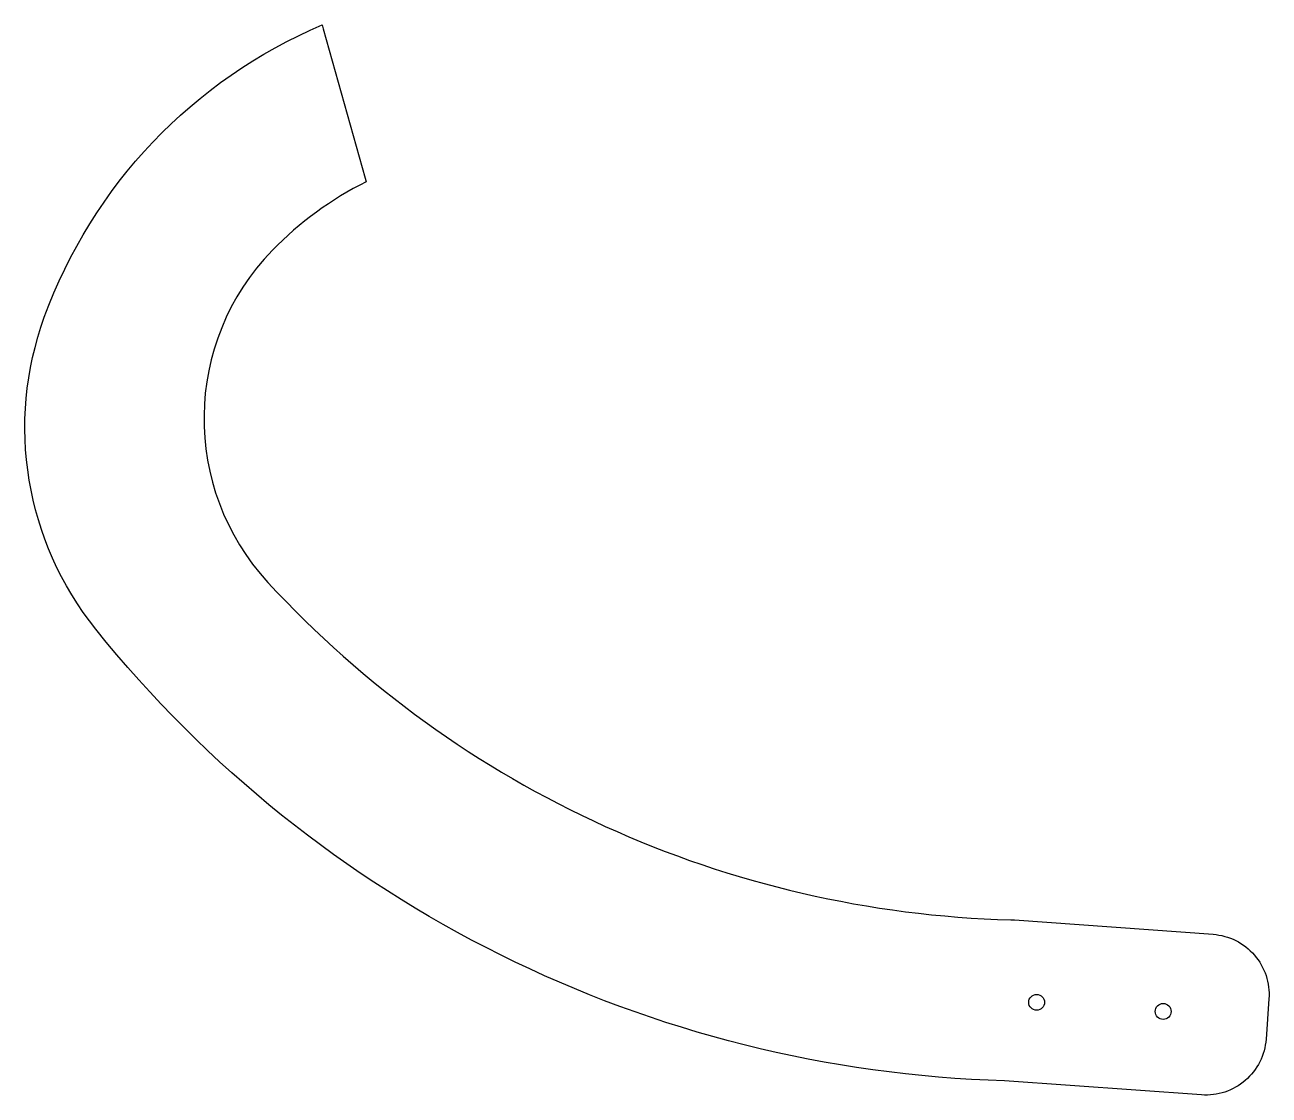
# Model space of a CAD drawing. Header units: inches. Extents: x -2.05 to 1.04, y 0.18 to 2.84.
import ezdxf

# ---------------------------------------------------------------- set-up
doc = ezdxf.new("R2010")
doc.units = ezdxf.units.IN
doc.layers.get('0').update_dxf_attribs({"linetype": 'CONTINUOUS'})

msp = doc.modelspace()

# ---------------------------------------------------------------- linework, layer by layer
msp.add_lwpolyline([(-1.8772, 1.3397, -0.262219), (-2.0051, 2.1144, -0.208212), (-1.315, 2.8406), (-1.3123, 2.8311), (-1.2085, 2.4603), (-1.2058, 2.4508, 0.084934), (-1.4389, 2.2809, 0.398194), (-1.4499, 1.4561, 0.202642), (0.3947, 0.618), (0.4038, 0.6176), (0.897, 0.582, -0.414214), (1.0358, 0.4216), (1.0286, 0.3218, -0.414214), (0.8682, 0.183), (0.3794, 0.2183, -0.219994)], format="xyb", close=True)
for centre in [(0.4589, 0.4131), (0.7731, 0.3905)]:
    msp.add_circle(centre, 0.0197)

doc.saveas('drawing.dxf')
